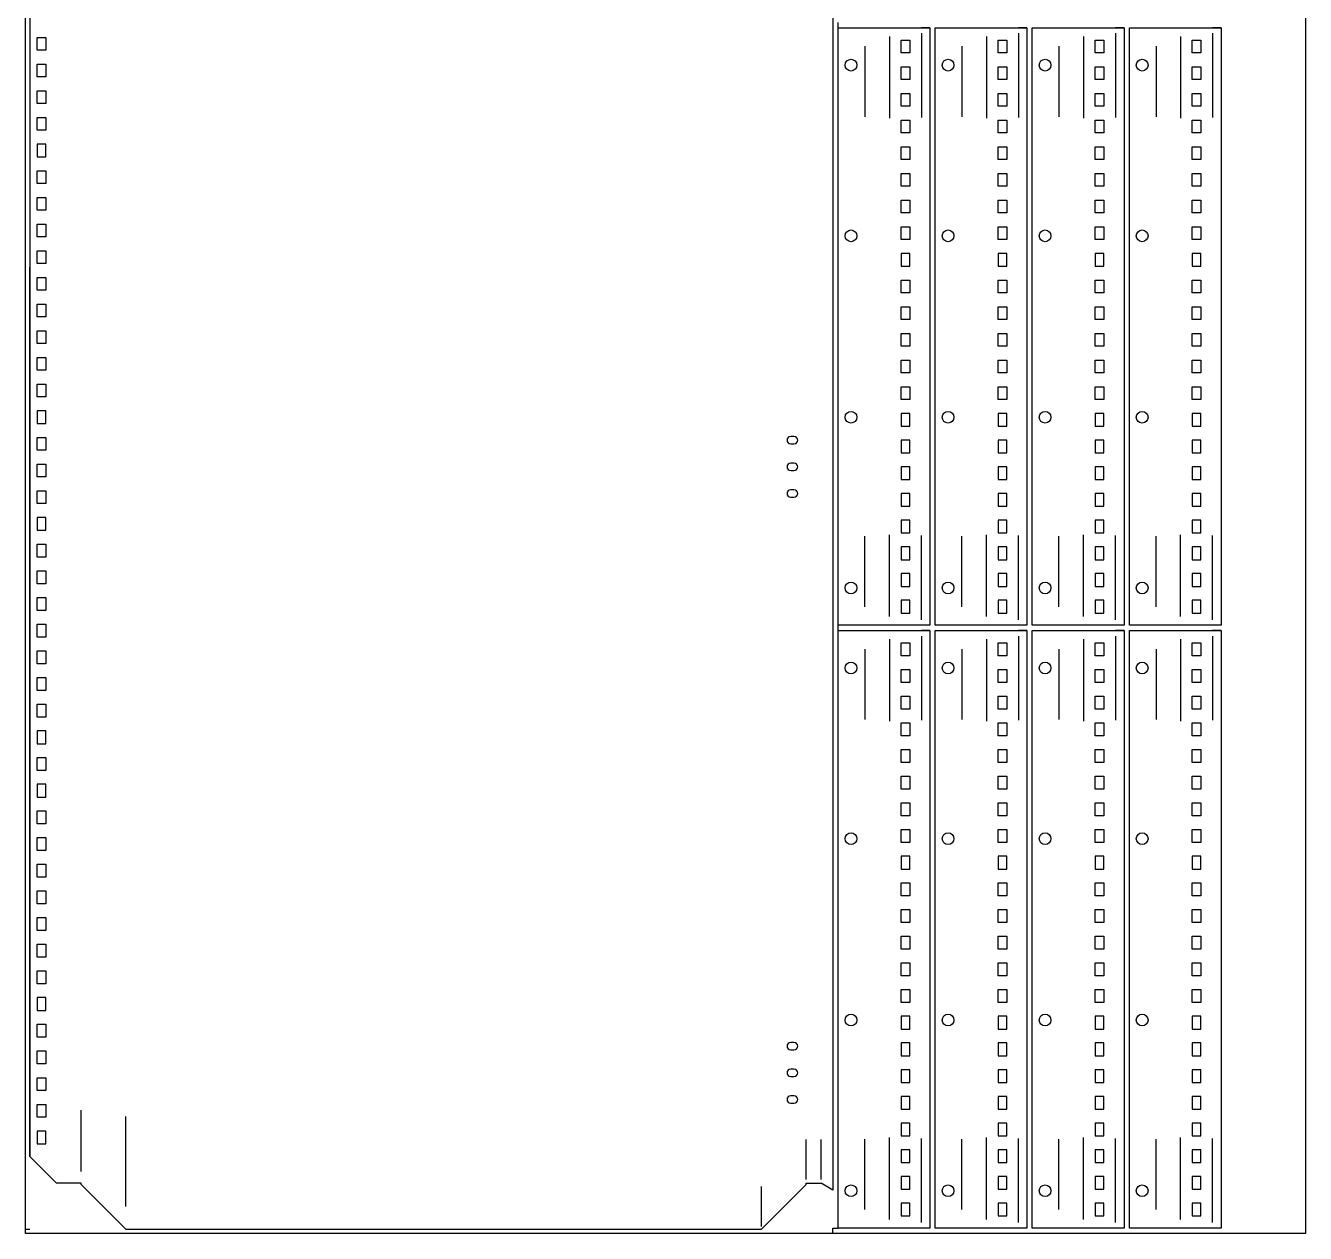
# Model space of a CAD drawing. Header units: millimetres. Extents: x 4422 to 11886, y 3045 to 5549.
# Drawn here: x 9030 to 10230, y 3045 to 4177 of the extents above; entities that cross this region are included whole.
import ezdxf

# ---------------------------------------------------------------- set-up
doc = ezdxf.new("R2010")
doc.units = ezdxf.units.MM

msp = doc.modelspace()

# ---------------------------------------------------------------- linework, layer by layer
for p, q in [((9030.2, 3044.9), (9030.2, 5444.9)), ((10230.2, 5444.9), (10230.2, 3044.9)), ((9787.2, 5009.4), (9787.2, 3085.4)), ((9034.2, 4978.9), (9034.2, 3116.9)), ((9792.2, 4174.9), (9792.2, 4179.9)), ((9792.2, 3614.9), (9792.2, 4174.9)), ((9792.2, 4174.9), (9878.2, 4174.9)), ((9792.2, 4174.9), (9817.2, 4174.9)), ((9792.2, 4174.9), (9804.2, 4174.9)), ((9817.2, 4174.9), (9840.2, 4174.9)), ((9840.2, 4166.8), (9840.2, 4090.1)), ((9878.2, 4174.9), (9870.2, 4174.9)), ((9870.2, 4169.8), (9870.2, 4090.9)), ((9878.2, 4174.9), (9878.2, 3614.9)), ((9883.2, 3614.9), (9883.2, 4174.9)), ((9883.2, 4174.9), (9969.2, 4174.9)), ((9883.2, 4174.9), (9908.2, 4174.9)), ((9883.2, 4174.9), (9895.2, 4174.9)), ((9908.2, 4174.9), (9931.2, 4174.9)), ((9931.2, 4166.8), (9931.2, 4090.1)), ((9969.2, 4174.9), (9961.2, 4174.9)), ((9961.2, 4169.8), (9961.2, 4090.9)), ((9969.2, 4174.9), (9969.2, 3614.9)), ((9974.2, 3614.9), (9974.2, 4174.9)), ((9974.2, 4174.9), (10060.2, 4174.9)), ((9974.2, 4174.9), (9999.2, 4174.9)), ((9974.2, 4174.9), (9986.2, 4174.9)), ((9999.2, 4174.9), (10022.2, 4174.9)), ((10022.2, 4166.8), (10022.2, 4090.1)), ((10060.2, 4174.9), (10052.2, 4174.9)), ((10052.2, 4169.8), (10052.2, 4090.9)), ((10060.2, 4174.9), (10060.2, 3614.9)), ((10065.2, 3614.9), (10065.2, 4174.9)), ((10065.2, 4174.9), (10151.2, 4174.9)), ((10065.2, 4174.9), (10090.2, 4174.9)), ((10065.2, 4174.9), (10077.2, 4174.9)), ((10090.2, 4174.9), (10113.2, 4174.9)), ((10113.2, 4166.8), (10113.2, 4090.1)), ((10151.2, 4174.9), (10143.2, 4174.9)), ((10143.2, 4169.8), (10143.2, 4090.9)), ((10151.2, 4174.9), (10151.2, 3614.9)), ((9817.2, 4157.6), (9817.2, 4091.5)), ((9908.2, 4157.6), (9908.2, 4091.5)), ((9999.2, 4157.6), (9999.2, 4091.5)), ((10090.2, 4157.6), (10090.2, 4091.5)), ((9817.2, 3632.3), (9817.2, 3698.4)), ((9840.2, 3623.1), (9840.2, 3699.8)), ((9870.2, 3620.1), (9870.2, 3699)), ((9908.2, 3632.3), (9908.2, 3698.4)), ((9931.2, 3623.1), (9931.2, 3699.8)), ((9961.2, 3620.1), (9961.2, 3699)), ((9999.2, 3632.3), (9999.2, 3698.4)), ((10022.2, 3623.1), (10022.2, 3699.8)), ((10052.2, 3620.1), (10052.2, 3699)), ((10090.2, 3632.3), (10090.2, 3698.4)), ((10113.2, 3623.1), (10113.2, 3699.8)), ((10143.2, 3620.1), (10143.2, 3699)), ((9792.2, 3609.9), (9792.2, 3614.9)), ((9878.2, 3614.9), (9792.2, 3614.9)), ((9969.2, 3614.9), (9883.2, 3614.9)), ((10060.2, 3614.9), (9974.2, 3614.9)), ((10151.2, 3614.9), (10065.2, 3614.9)), ((9792.2, 3049.9), (9792.2, 3609.9)), ((9792.2, 3609.9), (9878.2, 3609.9)), ((9792.2, 3609.9), (9817.2, 3609.9)), ((9792.2, 3609.9), (9804.2, 3609.9)), ((9817.2, 3609.9), (9840.2, 3609.9)), ((9840.2, 3601.8), (9840.2, 3525.1)), ((9878.2, 3609.9), (9870.2, 3609.9)), ((9870.2, 3604.8), (9870.2, 3525.9)), ((9878.2, 3609.9), (9878.2, 3049.9)), ((9883.2, 3049.9), (9883.2, 3609.9)), ((9883.2, 3609.9), (9969.2, 3609.9)), ((9883.2, 3609.9), (9908.2, 3609.9)), ((9883.2, 3609.9), (9895.2, 3609.9)), ((9908.2, 3609.9), (9931.2, 3609.9)), ((9931.2, 3601.8), (9931.2, 3525.1)), ((9969.2, 3609.9), (9961.2, 3609.9)), ((9961.2, 3604.8), (9961.2, 3525.9)), ((9969.2, 3609.9), (9969.2, 3049.9)), ((9974.2, 3049.9), (9974.2, 3609.9)), ((9974.2, 3609.9), (10060.2, 3609.9)), ((9974.2, 3609.9), (9999.2, 3609.9)), ((9974.2, 3609.9), (9986.2, 3609.9)), ((9999.2, 3609.9), (10022.2, 3609.9)), ((10022.2, 3601.8), (10022.2, 3525.1)), ((10060.2, 3609.9), (10052.2, 3609.9)), ((10052.2, 3604.8), (10052.2, 3525.9)), ((10060.2, 3609.9), (10060.2, 3049.9)), ((10065.2, 3049.9), (10065.2, 3609.9)), ((10065.2, 3609.9), (10151.2, 3609.9)), ((10065.2, 3609.9), (10090.2, 3609.9)), ((10065.2, 3609.9), (10077.2, 3609.9)), ((10090.2, 3609.9), (10113.2, 3609.9)), ((10113.2, 3601.8), (10113.2, 3525.1)), ((10151.2, 3609.9), (10143.2, 3609.9)), ((10143.2, 3604.8), (10143.2, 3525.9)), ((10151.2, 3609.9), (10151.2, 3049.9)), ((9817.2, 3592.6), (9817.2, 3526.5)), ((9908.2, 3592.6), (9908.2, 3526.5)), ((9999.2, 3592.6), (9999.2, 3526.5)), ((10090.2, 3592.6), (10090.2, 3526.5)), ((9082.2, 3103), (9082.2, 3160.3)), ((9124.2, 3070.1), (9124.2, 3154.5)), ((9762.2, 3095.5), (9762.2, 3133)), ((9776.2, 3095.5), (9776.2, 3133)), ((9817.2, 3067.3), (9817.2, 3133.4)), ((9840.2, 3058.1), (9840.2, 3134.8)), ((9870.2, 3055.1), (9870.2, 3134)), ((9908.2, 3067.3), (9908.2, 3133.4)), ((9931.2, 3058.1), (9931.2, 3134.8)), ((9961.2, 3055.1), (9961.2, 3134)), ((9999.2, 3067.3), (9999.2, 3133.4)), ((10022.2, 3058.1), (10022.2, 3134.8)), ((10052.2, 3055.1), (10052.2, 3134)), ((10090.2, 3067.3), (10090.2, 3133.4)), ((10113.2, 3058.1), (10113.2, 3134.8)), ((10143.2, 3055.1), (10143.2, 3134)), ((9034.2, 3116.9), (9059.2, 3091.9)), ((9082.2, 3091.9), (9059.2, 3091.9)), ((9082.2, 3090.9), (9082.2, 3091.9)), ((9082.2, 3090.9), (9082.2, 3091.9)), ((9124.2, 3048.9), (9082.2, 3090.9)), ((9124.2, 3048.9), (9082.2, 3090.9)), ((9720.2, 3048.9), (9762.2, 3090.9)), ((9720.2, 3051.4), (9720.2, 3088.9)), ((9762.2, 3090.9), (9762.2, 3091.9)), ((9762.2, 3090.9), (9762.2, 3091.9)), ((9762.2, 3091.9), (9776.2, 3091.9)), ((9787.2, 3085.4), (9776.2, 3091.9)), ((9030.2, 3044.9), (9030.2, 3048.9)), ((9030.2, 3048.9), (9034.2, 3048.9)), ((9124.2, 3048.9), (9720.2, 3048.9)), ((9720.2, 3048.9), (9720.2, 3048.9)), ((9720.2, 3048.9), (9720.2, 3048.9)), ((9787.2, 3044.9), (9787.2, 3049.9)), ((9787.2, 3049.9), (9792.2, 3049.9)), ((9878.2, 3049.9), (9792.2, 3049.9)), ((9969.2, 3049.9), (9883.2, 3049.9)), ((10060.2, 3049.9), (9974.2, 3049.9)), ((10151.2, 3049.9), (10065.2, 3049.9)), ((10230.2, 3044.9), (9030.2, 3044.9))]:
    msp.add_line(p, q)
at = {"color": 1}
for p, q in [((9034.2, 4088.4), (9034.2, 3950.4)), ((9034.2, 3117.9), (9034.2, 3116.9)), ((9082.2, 3090.9), (9082.2, 3091.9)), ((9124.2, 3048.9), (9082.2, 3090.9))]:
    msp.add_line(p, q, dxfattribs=at)
for points in [[(9034.2, 4920.4), (9034.2, 4088.4)], [(9034.2, 3116.9), (9034.2, 3950.4)], [(9034.2, 3116.9), (9034.2, 3117.9)]]:
    msp.add_lwpolyline(points, dxfattribs=at)
at = {"color": 0}
for points in [[(9049.2, 4165.9), (9049.2, 4153.9), (9041.2, 4153.9), (9041.2, 4165.9)], [(9851.2, 4151.4), (9851.2, 4163.4), (9859.2, 4163.4), (9859.2, 4151.4)], [(9942.2, 4151.4), (9942.2, 4163.4), (9950.2, 4163.4), (9950.2, 4151.4)], [(10033.2, 4151.4), (10033.2, 4163.4), (10041.2, 4163.4), (10041.2, 4151.4)], [(10124.2, 4151.4), (10124.2, 4163.4), (10132.2, 4163.4), (10132.2, 4151.4)], [(9049.2, 4140.9), (9049.2, 4128.9), (9041.2, 4128.9), (9041.2, 4140.9)], [(9851.2, 4126.4), (9851.2, 4138.4), (9859.2, 4138.4), (9859.2, 4126.4)], [(9942.2, 4126.4), (9942.2, 4138.4), (9950.2, 4138.4), (9950.2, 4126.4)], [(10033.2, 4126.4), (10033.2, 4138.4), (10041.2, 4138.4), (10041.2, 4126.4)], [(10124.2, 4126.4), (10124.2, 4138.4), (10132.2, 4138.4), (10132.2, 4126.4)], [(9049.2, 4115.9), (9049.2, 4103.9), (9041.2, 4103.9), (9041.2, 4115.9)], [(9851.2, 4101.4), (9851.2, 4113.4), (9859.2, 4113.4), (9859.2, 4101.4)], [(9942.2, 4101.4), (9942.2, 4113.4), (9950.2, 4113.4), (9950.2, 4101.4)], [(10033.2, 4101.4), (10033.2, 4113.4), (10041.2, 4113.4), (10041.2, 4101.4)], [(10124.2, 4101.4), (10124.2, 4113.4), (10132.2, 4113.4), (10132.2, 4101.4)], [(9049.2, 4090.9), (9049.2, 4078.9), (9041.2, 4078.9), (9041.2, 4090.9)], [(9851.2, 4076.4), (9851.2, 4088.4), (9859.2, 4088.4), (9859.2, 4076.4)], [(9942.2, 4076.4), (9942.2, 4088.4), (9950.2, 4088.4), (9950.2, 4076.4)], [(10033.2, 4076.4), (10033.2, 4088.4), (10041.2, 4088.4), (10041.2, 4076.4)], [(10124.2, 4076.4), (10124.2, 4088.4), (10132.2, 4088.4), (10132.2, 4076.4)], [(9049.2, 4053.9), (9049.2, 4065.9), (9041.2, 4065.9), (9041.2, 4053.9)], [(9851.2, 4051.4), (9851.2, 4063.4), (9859.2, 4063.4), (9859.2, 4051.4)], [(9942.2, 4051.4), (9942.2, 4063.4), (9950.2, 4063.4), (9950.2, 4051.4)], [(10033.2, 4051.4), (10033.2, 4063.4), (10041.2, 4063.4), (10041.2, 4051.4)], [(10124.2, 4051.4), (10124.2, 4063.4), (10132.2, 4063.4), (10132.2, 4051.4)], [(9049.2, 4040.9), (9049.2, 4028.9), (9041.2, 4028.9), (9041.2, 4040.9)], [(9851.2, 4026.4), (9851.2, 4038.4), (9859.2, 4038.4), (9859.2, 4026.4)], [(9942.2, 4026.4), (9942.2, 4038.4), (9950.2, 4038.4), (9950.2, 4026.4)], [(10033.2, 4026.4), (10033.2, 4038.4), (10041.2, 4038.4), (10041.2, 4026.4)], [(10124.2, 4026.4), (10124.2, 4038.4), (10132.2, 4038.4), (10132.2, 4026.4)], [(9049.2, 4015.9), (9049.2, 4003.9), (9041.2, 4003.9), (9041.2, 4015.9)], [(9851.2, 4001.4), (9851.2, 4013.4), (9859.2, 4013.4), (9859.2, 4001.4)], [(9942.2, 4001.4), (9942.2, 4013.4), (9950.2, 4013.4), (9950.2, 4001.4)], [(10033.2, 4001.4), (10033.2, 4013.4), (10041.2, 4013.4), (10041.2, 4001.4)], [(10124.2, 4001.4), (10124.2, 4013.4), (10132.2, 4013.4), (10132.2, 4001.4)], [(9049.2, 3990.9), (9049.2, 3978.9), (9041.2, 3978.9), (9041.2, 3990.9)], [(9851.2, 3976.4), (9851.2, 3988.4), (9859.2, 3988.4), (9859.2, 3976.4)], [(9942.2, 3976.4), (9942.2, 3988.4), (9950.2, 3988.4), (9950.2, 3976.4)], [(10033.2, 3976.4), (10033.2, 3988.4), (10041.2, 3988.4), (10041.2, 3976.4)], [(10124.2, 3976.4), (10124.2, 3988.4), (10132.2, 3988.4), (10132.2, 3976.4)], [(9049.2, 3965.9), (9049.2, 3953.9), (9041.2, 3953.9), (9041.2, 3965.9)], [(9851.2, 3963.4), (9851.2, 3951.4), (9859.2, 3951.4), (9859.2, 3963.4)], [(9942.2, 3963.4), (9942.2, 3951.4), (9950.2, 3951.4), (9950.2, 3963.4)], [(10033.2, 3963.4), (10033.2, 3951.4), (10041.2, 3951.4), (10041.2, 3963.4)], [(10124.2, 3963.4), (10124.2, 3951.4), (10132.2, 3951.4), (10132.2, 3963.4)], [(9049.2, 3940.9), (9049.2, 3928.9), (9041.2, 3928.9), (9041.2, 3940.9)], [(9851.2, 3926.4), (9851.2, 3938.4), (9859.2, 3938.4), (9859.2, 3926.4)], [(9942.2, 3926.4), (9942.2, 3938.4), (9950.2, 3938.4), (9950.2, 3926.4)], [(10033.2, 3926.4), (10033.2, 3938.4), (10041.2, 3938.4), (10041.2, 3926.4)], [(10124.2, 3926.4), (10124.2, 3938.4), (10132.2, 3938.4), (10132.2, 3926.4)], [(9049.2, 3915.9), (9049.2, 3903.9), (9041.2, 3903.9), (9041.2, 3915.9)], [(9851.2, 3901.4), (9851.2, 3913.4), (9859.2, 3913.4), (9859.2, 3901.4)], [(9942.2, 3901.4), (9942.2, 3913.4), (9950.2, 3913.4), (9950.2, 3901.4)], [(10033.2, 3901.4), (10033.2, 3913.4), (10041.2, 3913.4), (10041.2, 3901.4)], [(10124.2, 3901.4), (10124.2, 3913.4), (10132.2, 3913.4), (10132.2, 3901.4)], [(9049.2, 3890.9), (9049.2, 3878.9), (9041.2, 3878.9), (9041.2, 3890.9)], [(9851.2, 3876.4), (9851.2, 3888.4), (9859.2, 3888.4), (9859.2, 3876.4)], [(9942.2, 3876.4), (9942.2, 3888.4), (9950.2, 3888.4), (9950.2, 3876.4)], [(10033.2, 3876.4), (10033.2, 3888.4), (10041.2, 3888.4), (10041.2, 3876.4)], [(10124.2, 3876.4), (10124.2, 3888.4), (10132.2, 3888.4), (10132.2, 3876.4)], [(9049.2, 3865.9), (9049.2, 3853.9), (9041.2, 3853.9), (9041.2, 3865.9)], [(9851.2, 3851.4), (9851.2, 3863.4), (9859.2, 3863.4), (9859.2, 3851.4)], [(9942.2, 3851.4), (9942.2, 3863.4), (9950.2, 3863.4), (9950.2, 3851.4)], [(10033.2, 3851.4), (10033.2, 3863.4), (10041.2, 3863.4), (10041.2, 3851.4)], [(10124.2, 3851.4), (10124.2, 3863.4), (10132.2, 3863.4), (10132.2, 3851.4)], [(9049.2, 3840.9), (9049.2, 3828.9), (9041.2, 3828.9), (9041.2, 3840.9)], [(9851.2, 3826.4), (9851.2, 3838.4), (9859.2, 3838.4), (9859.2, 3826.4)], [(9942.2, 3826.4), (9942.2, 3838.4), (9950.2, 3838.4), (9950.2, 3826.4)], [(10033.2, 3826.4), (10033.2, 3838.4), (10041.2, 3838.4), (10041.2, 3826.4)], [(10124.2, 3826.4), (10124.2, 3838.4), (10132.2, 3838.4), (10132.2, 3826.4)], [(9049.2, 3803.9), (9049.2, 3815.9), (9041.2, 3815.9), (9041.2, 3803.9)], [(9851.2, 3813.4), (9851.2, 3801.4), (9859.2, 3801.4), (9859.2, 3813.4)], [(9942.2, 3813.4), (9942.2, 3801.4), (9950.2, 3801.4), (9950.2, 3813.4)], [(10033.2, 3813.4), (10033.2, 3801.4), (10041.2, 3801.4), (10041.2, 3813.4)], [(10124.2, 3813.4), (10124.2, 3801.4), (10132.2, 3801.4), (10132.2, 3813.4)], [(9049.2, 3790.9), (9049.2, 3778.9), (9041.2, 3778.9), (9041.2, 3790.9)], [(9851.2, 3788.4), (9851.2, 3776.4), (9859.2, 3776.4), (9859.2, 3788.4)], [(9942.2, 3788.4), (9942.2, 3776.4), (9950.2, 3776.4), (9950.2, 3788.4)], [(10033.2, 3788.4), (10033.2, 3776.4), (10041.2, 3776.4), (10041.2, 3788.4)], [(10124.2, 3788.4), (10124.2, 3776.4), (10132.2, 3776.4), (10132.2, 3788.4)], [(9049.2, 3765.9), (9049.2, 3753.9), (9041.2, 3753.9), (9041.2, 3765.9)], [(9851.2, 3763.4), (9851.2, 3751.4), (9859.2, 3751.4), (9859.2, 3763.4)], [(9942.2, 3763.4), (9942.2, 3751.4), (9950.2, 3751.4), (9950.2, 3763.4)], [(10033.2, 3763.4), (10033.2, 3751.4), (10041.2, 3751.4), (10041.2, 3763.4)], [(10124.2, 3763.4), (10124.2, 3751.4), (10132.2, 3751.4), (10132.2, 3763.4)], [(9049.2, 3740.9), (9049.2, 3728.9), (9041.2, 3728.9), (9041.2, 3740.9)], [(9851.2, 3738.4), (9851.2, 3726.4), (9859.2, 3726.4), (9859.2, 3738.4)], [(9942.2, 3738.4), (9942.2, 3726.4), (9950.2, 3726.4), (9950.2, 3738.4)], [(10033.2, 3738.4), (10033.2, 3726.4), (10041.2, 3726.4), (10041.2, 3738.4)], [(10124.2, 3738.4), (10124.2, 3726.4), (10132.2, 3726.4), (10132.2, 3738.4)], [(9049.2, 3703.9), (9049.2, 3715.9), (9041.2, 3715.9), (9041.2, 3703.9)], [(9851.2, 3713.4), (9851.2, 3701.4), (9859.2, 3701.4), (9859.2, 3713.4)], [(9942.2, 3713.4), (9942.2, 3701.4), (9950.2, 3701.4), (9950.2, 3713.4)], [(10033.2, 3713.4), (10033.2, 3701.4), (10041.2, 3701.4), (10041.2, 3713.4)], [(10124.2, 3713.4), (10124.2, 3701.4), (10132.2, 3701.4), (10132.2, 3713.4)], [(9049.2, 3690.9), (9049.2, 3678.9), (9041.2, 3678.9), (9041.2, 3690.9)], [(9851.2, 3688.4), (9851.2, 3676.4), (9859.2, 3676.4), (9859.2, 3688.4)], [(9942.2, 3688.4), (9942.2, 3676.4), (9950.2, 3676.4), (9950.2, 3688.4)], [(10033.2, 3688.4), (10033.2, 3676.4), (10041.2, 3676.4), (10041.2, 3688.4)], [(10124.2, 3688.4), (10124.2, 3676.4), (10132.2, 3676.4), (10132.2, 3688.4)], [(9049.2, 3665.9), (9049.2, 3653.9), (9041.2, 3653.9), (9041.2, 3665.9)], [(9851.2, 3663.4), (9851.2, 3651.4), (9859.2, 3651.4), (9859.2, 3663.4)], [(9942.2, 3663.4), (9942.2, 3651.4), (9950.2, 3651.4), (9950.2, 3663.4)], [(10033.2, 3663.4), (10033.2, 3651.4), (10041.2, 3651.4), (10041.2, 3663.4)], [(10124.2, 3663.4), (10124.2, 3651.4), (10132.2, 3651.4), (10132.2, 3663.4)], [(9049.2, 3640.9), (9049.2, 3628.9), (9041.2, 3628.9), (9041.2, 3640.9)], [(9851.2, 3638.4), (9851.2, 3626.4), (9859.2, 3626.4), (9859.2, 3638.4)], [(9942.2, 3638.4), (9942.2, 3626.4), (9950.2, 3626.4), (9950.2, 3638.4)], [(10033.2, 3638.4), (10033.2, 3626.4), (10041.2, 3626.4), (10041.2, 3638.4)], [(10124.2, 3638.4), (10124.2, 3626.4), (10132.2, 3626.4), (10132.2, 3638.4)], [(9049.2, 3615.9), (9049.2, 3603.9), (9041.2, 3603.9), (9041.2, 3615.9)], [(9049.2, 3590.9), (9049.2, 3578.9), (9041.2, 3578.9), (9041.2, 3590.9)], [(9851.2, 3586.4), (9851.2, 3598.4), (9859.2, 3598.4), (9859.2, 3586.4)], [(9942.2, 3586.4), (9942.2, 3598.4), (9950.2, 3598.4), (9950.2, 3586.4)], [(10033.2, 3586.4), (10033.2, 3598.4), (10041.2, 3598.4), (10041.2, 3586.4)], [(10124.2, 3586.4), (10124.2, 3598.4), (10132.2, 3598.4), (10132.2, 3586.4)], [(9049.2, 3565.9), (9049.2, 3553.9), (9041.2, 3553.9), (9041.2, 3565.9)], [(9851.2, 3561.4), (9851.2, 3573.4), (9859.2, 3573.4), (9859.2, 3561.4)], [(9942.2, 3561.4), (9942.2, 3573.4), (9950.2, 3573.4), (9950.2, 3561.4)], [(10033.2, 3561.4), (10033.2, 3573.4), (10041.2, 3573.4), (10041.2, 3561.4)], [(10124.2, 3561.4), (10124.2, 3573.4), (10132.2, 3573.4), (10132.2, 3561.4)], [(9049.2, 3540.9), (9049.2, 3528.9), (9041.2, 3528.9), (9041.2, 3540.9)], [(9851.2, 3536.4), (9851.2, 3548.4), (9859.2, 3548.4), (9859.2, 3536.4)], [(9942.2, 3536.4), (9942.2, 3548.4), (9950.2, 3548.4), (9950.2, 3536.4)], [(10033.2, 3536.4), (10033.2, 3548.4), (10041.2, 3548.4), (10041.2, 3536.4)], [(10124.2, 3536.4), (10124.2, 3548.4), (10132.2, 3548.4), (10132.2, 3536.4)], [(9851.2, 3511.4), (9851.2, 3523.4), (9859.2, 3523.4), (9859.2, 3511.4)], [(9942.2, 3511.4), (9942.2, 3523.4), (9950.2, 3523.4), (9950.2, 3511.4)], [(10033.2, 3511.4), (10033.2, 3523.4), (10041.2, 3523.4), (10041.2, 3511.4)], [(10124.2, 3511.4), (10124.2, 3523.4), (10132.2, 3523.4), (10132.2, 3511.4)], [(9049.2, 3503.9), (9049.2, 3515.9), (9041.2, 3515.9), (9041.2, 3503.9)], [(9851.2, 3486.4), (9851.2, 3498.4), (9859.2, 3498.4), (9859.2, 3486.4)], [(9942.2, 3486.4), (9942.2, 3498.4), (9950.2, 3498.4), (9950.2, 3486.4)], [(10033.2, 3486.4), (10033.2, 3498.4), (10041.2, 3498.4), (10041.2, 3486.4)], [(10124.2, 3486.4), (10124.2, 3498.4), (10132.2, 3498.4), (10132.2, 3486.4)], [(9049.2, 3490.9), (9049.2, 3478.9), (9041.2, 3478.9), (9041.2, 3490.9)], [(9851.2, 3461.4), (9851.2, 3473.4), (9859.2, 3473.4), (9859.2, 3461.4)], [(9942.2, 3461.4), (9942.2, 3473.4), (9950.2, 3473.4), (9950.2, 3461.4)], [(10033.2, 3461.4), (10033.2, 3473.4), (10041.2, 3473.4), (10041.2, 3461.4)], [(10124.2, 3461.4), (10124.2, 3473.4), (10132.2, 3473.4), (10132.2, 3461.4)], [(9049.2, 3453.9), (9049.2, 3465.9), (9041.2, 3465.9), (9041.2, 3453.9)], [(9851.2, 3436.4), (9851.2, 3448.4), (9859.2, 3448.4), (9859.2, 3436.4)], [(9942.2, 3436.4), (9942.2, 3448.4), (9950.2, 3448.4), (9950.2, 3436.4)], [(10033.2, 3436.4), (10033.2, 3448.4), (10041.2, 3448.4), (10041.2, 3436.4)], [(10124.2, 3436.4), (10124.2, 3448.4), (10132.2, 3448.4), (10132.2, 3436.4)], [(9049.2, 3440.9), (9049.2, 3428.9), (9041.2, 3428.9), (9041.2, 3440.9)], [(9851.2, 3411.4), (9851.2, 3423.4), (9859.2, 3423.4), (9859.2, 3411.4)], [(9942.2, 3411.4), (9942.2, 3423.4), (9950.2, 3423.4), (9950.2, 3411.4)], [(10033.2, 3411.4), (10033.2, 3423.4), (10041.2, 3423.4), (10041.2, 3411.4)], [(10124.2, 3411.4), (10124.2, 3423.4), (10132.2, 3423.4), (10132.2, 3411.4)], [(9049.2, 3415.9), (9049.2, 3403.9), (9041.2, 3403.9), (9041.2, 3415.9)], [(9851.2, 3398.4), (9851.2, 3386.4), (9859.2, 3386.4), (9859.2, 3398.4)], [(9942.2, 3398.4), (9942.2, 3386.4), (9950.2, 3386.4), (9950.2, 3398.4)], [(10033.2, 3398.4), (10033.2, 3386.4), (10041.2, 3386.4), (10041.2, 3398.4)], [(10124.2, 3398.4), (10124.2, 3386.4), (10132.2, 3386.4), (10132.2, 3398.4)], [(9049.2, 3390.9), (9049.2, 3378.9), (9041.2, 3378.9), (9041.2, 3390.9)], [(9851.2, 3361.4), (9851.2, 3373.4), (9859.2, 3373.4), (9859.2, 3361.4)], [(9942.2, 3361.4), (9942.2, 3373.4), (9950.2, 3373.4), (9950.2, 3361.4)], [(10033.2, 3361.4), (10033.2, 3373.4), (10041.2, 3373.4), (10041.2, 3361.4)], [(10124.2, 3361.4), (10124.2, 3373.4), (10132.2, 3373.4), (10132.2, 3361.4)], [(9049.2, 3365.9), (9049.2, 3353.9), (9041.2, 3353.9), (9041.2, 3365.9)], [(9851.2, 3336.4), (9851.2, 3348.4), (9859.2, 3348.4), (9859.2, 3336.4)], [(9942.2, 3336.4), (9942.2, 3348.4), (9950.2, 3348.4), (9950.2, 3336.4)], [(10033.2, 3336.4), (10033.2, 3348.4), (10041.2, 3348.4), (10041.2, 3336.4)], [(10124.2, 3336.4), (10124.2, 3348.4), (10132.2, 3348.4), (10132.2, 3336.4)], [(9049.2, 3340.9), (9049.2, 3328.9), (9041.2, 3328.9), (9041.2, 3340.9)], [(9049.2, 3315.9), (9049.2, 3303.9), (9041.2, 3303.9), (9041.2, 3315.9)], [(9851.2, 3311.4), (9851.2, 3323.4), (9859.2, 3323.4), (9859.2, 3311.4)], [(9942.2, 3311.4), (9942.2, 3323.4), (9950.2, 3323.4), (9950.2, 3311.4)], [(10033.2, 3311.4), (10033.2, 3323.4), (10041.2, 3323.4), (10041.2, 3311.4)], [(10124.2, 3311.4), (10124.2, 3323.4), (10132.2, 3323.4), (10132.2, 3311.4)], [(9049.2, 3290.9), (9049.2, 3278.9), (9041.2, 3278.9), (9041.2, 3290.9)], [(9851.2, 3286.4), (9851.2, 3298.4), (9859.2, 3298.4), (9859.2, 3286.4)], [(9942.2, 3286.4), (9942.2, 3298.4), (9950.2, 3298.4), (9950.2, 3286.4)], [(10033.2, 3286.4), (10033.2, 3298.4), (10041.2, 3298.4), (10041.2, 3286.4)], [(10124.2, 3286.4), (10124.2, 3298.4), (10132.2, 3298.4), (10132.2, 3286.4)], [(9049.2, 3253.9), (9049.2, 3265.9), (9041.2, 3265.9), (9041.2, 3253.9)], [(9851.2, 3261.4), (9851.2, 3273.4), (9859.2, 3273.4), (9859.2, 3261.4)], [(9942.2, 3261.4), (9942.2, 3273.4), (9950.2, 3273.4), (9950.2, 3261.4)], [(10033.2, 3261.4), (10033.2, 3273.4), (10041.2, 3273.4), (10041.2, 3261.4)], [(10124.2, 3261.4), (10124.2, 3273.4), (10132.2, 3273.4), (10132.2, 3261.4)], [(9049.2, 3240.9), (9049.2, 3228.9), (9041.2, 3228.9), (9041.2, 3240.9)], [(9851.2, 3248.4), (9851.2, 3236.4), (9859.2, 3236.4), (9859.2, 3248.4)], [(9942.2, 3248.4), (9942.2, 3236.4), (9950.2, 3236.4), (9950.2, 3248.4)], [(10033.2, 3248.4), (10033.2, 3236.4), (10041.2, 3236.4), (10041.2, 3248.4)], [(10124.2, 3248.4), (10124.2, 3236.4), (10132.2, 3236.4), (10132.2, 3248.4)], [(9851.2, 3223.4), (9851.2, 3211.4), (9859.2, 3211.4), (9859.2, 3223.4)], [(9942.2, 3223.4), (9942.2, 3211.4), (9950.2, 3211.4), (9950.2, 3223.4)], [(10033.2, 3223.4), (10033.2, 3211.4), (10041.2, 3211.4), (10041.2, 3223.4)], [(10124.2, 3223.4), (10124.2, 3211.4), (10132.2, 3211.4), (10132.2, 3223.4)], [(9049.2, 3215.9), (9049.2, 3203.9), (9041.2, 3203.9), (9041.2, 3215.9)], [(9851.2, 3198.4), (9851.2, 3186.4), (9859.2, 3186.4), (9859.2, 3198.4)], [(9942.2, 3198.4), (9942.2, 3186.4), (9950.2, 3186.4), (9950.2, 3198.4)], [(10033.2, 3198.4), (10033.2, 3186.4), (10041.2, 3186.4), (10041.2, 3198.4)], [(10124.2, 3198.4), (10124.2, 3186.4), (10132.2, 3186.4), (10132.2, 3198.4)], [(9049.2, 3190.9), (9049.2, 3178.9), (9041.2, 3178.9), (9041.2, 3190.9)], [(9851.2, 3173.4), (9851.2, 3161.4), (9859.2, 3161.4), (9859.2, 3173.4)], [(9942.2, 3173.4), (9942.2, 3161.4), (9950.2, 3161.4), (9950.2, 3173.4)], [(10033.2, 3173.4), (10033.2, 3161.4), (10041.2, 3161.4), (10041.2, 3173.4)], [(10124.2, 3173.4), (10124.2, 3161.4), (10132.2, 3161.4), (10132.2, 3173.4)], [(9049.2, 3165.9), (9049.2, 3153.9), (9041.2, 3153.9), (9041.2, 3165.9)], [(9851.2, 3148.4), (9851.2, 3136.4), (9859.2, 3136.4), (9859.2, 3148.4)], [(9942.2, 3148.4), (9942.2, 3136.4), (9950.2, 3136.4), (9950.2, 3148.4)], [(10033.2, 3148.4), (10033.2, 3136.4), (10041.2, 3136.4), (10041.2, 3148.4)], [(10124.2, 3148.4), (10124.2, 3136.4), (10132.2, 3136.4), (10132.2, 3148.4)], [(9049.2, 3128.9), (9049.2, 3140.9), (9041.2, 3140.9), (9041.2, 3128.9)], [(9851.2, 3123.4), (9851.2, 3111.4), (9859.2, 3111.4), (9859.2, 3123.4)], [(9942.2, 3123.4), (9942.2, 3111.4), (9950.2, 3111.4), (9950.2, 3123.4)], [(10033.2, 3123.4), (10033.2, 3111.4), (10041.2, 3111.4), (10041.2, 3123.4)], [(10124.2, 3123.4), (10124.2, 3111.4), (10132.2, 3111.4), (10132.2, 3123.4)], [(9851.2, 3098.4), (9851.2, 3086.4), (9859.2, 3086.4), (9859.2, 3098.4)], [(9942.2, 3098.4), (9942.2, 3086.4), (9950.2, 3086.4), (9950.2, 3098.4)], [(10033.2, 3098.4), (10033.2, 3086.4), (10041.2, 3086.4), (10041.2, 3098.4)], [(10124.2, 3098.4), (10124.2, 3086.4), (10132.2, 3086.4), (10132.2, 3098.4)], [(9851.2, 3073.4), (9851.2, 3061.4), (9859.2, 3061.4), (9859.2, 3073.4)], [(9942.2, 3073.4), (9942.2, 3061.4), (9950.2, 3061.4), (9950.2, 3073.4)], [(10033.2, 3073.4), (10033.2, 3061.4), (10041.2, 3061.4), (10041.2, 3073.4)], [(10124.2, 3073.4), (10124.2, 3061.4), (10132.2, 3061.4), (10132.2, 3073.4)]]:
    msp.add_lwpolyline(points, close=True, dxfattribs=at)
for points in [[(9750.7, 3791.9), (9747.7, 3791.9)], [(9747.7, 3784.9), (9750.7, 3784.9)], [(9750.7, 3766.9), (9747.7, 3766.9)], [(9747.7, 3759.9), (9750.7, 3759.9)], [(9750.7, 3741.9), (9747.7, 3741.9)], [(9747.7, 3734.9), (9750.7, 3734.9)], [(9750.7, 3223.9), (9747.7, 3223.9)], [(9747.7, 3216.9), (9750.7, 3216.9)], [(9750.7, 3198.9), (9747.7, 3198.9)], [(9747.7, 3191.9), (9750.7, 3191.9)], [(9750.7, 3173.9), (9747.7, 3173.9)], [(9747.7, 3166.9), (9750.7, 3166.9)]]:
    msp.add_lwpolyline(points)
for centre in [(9804.2, 4139.9), (9895.2, 4139.9), (9986.2, 4139.9), (10077.2, 4139.9), (9804.2, 3979.9), (9895.2, 3979.9), (9986.2, 3979.9), (10077.2, 3979.9), (9804.2, 3809.9), (9895.2, 3809.9), (9986.2, 3809.9), (10077.2, 3809.9), (9804.2, 3649.9), (9895.2, 3649.9), (9986.2, 3649.9), (10077.2, 3649.9), (9804.2, 3574.9), (9895.2, 3574.9), (9986.2, 3574.9), (10077.2, 3574.9), (9804.2, 3414.9), (9895.2, 3414.9), (9986.2, 3414.9), (10077.2, 3414.9), (9804.2, 3244.9), (9895.2, 3244.9), (9986.2, 3244.9), (10077.2, 3244.9), (9804.2, 3084.9), (9895.2, 3084.9), (9986.2, 3084.9), (10077.2, 3084.9)]:
    msp.add_circle(centre, 5.5)
for centre, start, end in [((9747.7, 3788.4), 90, 270), ((9750.7, 3788.4), 270, 90), ((9747.7, 3763.4), 90, 270), ((9750.7, 3763.4), 270, 90), ((9747.7, 3738.4), 90, 270), ((9750.7, 3738.4), 270, 90), ((9747.7, 3220.4), 90, 270), ((9750.7, 3220.4), 270, 90), ((9747.7, 3195.4), 90, 270), ((9750.7, 3195.4), 270, 90), ((9747.7, 3170.4), 90, 270), ((9750.7, 3170.4), 270, 90)]:
    msp.add_arc(centre, 3.5, start, end)

doc.saveas('drawing.dxf')
